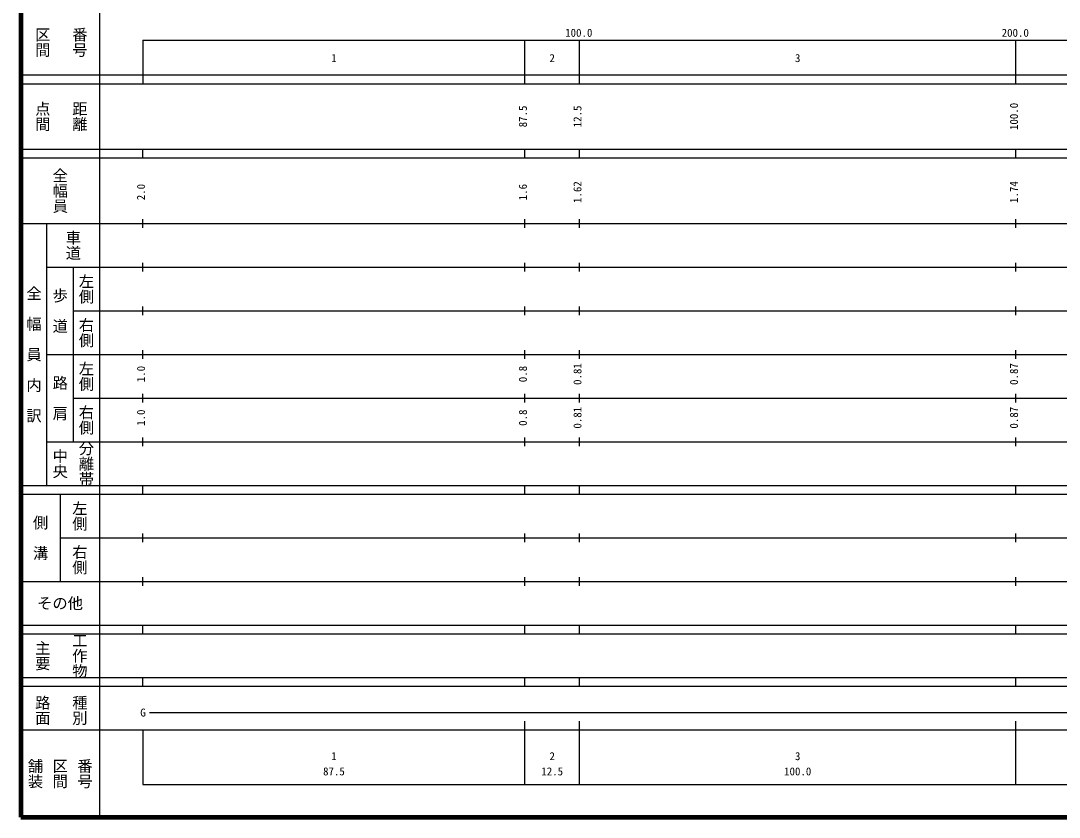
# Model space of a CAD drawing. Units: millimetres on the paper, enlarged 1000 times. Extents: x 40000 to 680000, y 20000 to 380000.
# Drawn here: x 40000 to 277915, y 20000 to 202409 of the extents above; entities that cross this region are included whole.
import ezdxf
from ezdxf.enums import TextEntityAlignment as Align

# ---------------------------------------------------------------- set-up
doc = ezdxf.new("R2010")
doc.units = ezdxf.units.MM
doc.header["$LTSCALE"] = 1000
doc.layers.add('M-TTL', color=2, linetype='Continuous', lineweight=140)
doc.layers.add('M-TTL-BAND', color=7, linetype='Continuous', lineweight=25)
doc.styles.add('@ＭＳ ゴシック', font='')
doc.styles.add('ＭＳ ゴシック', font='')
doc.styles.get('@ＭＳ ゴシック').set_extended_font_data('@MS Gothic')
doc.styles.get('ＭＳ ゴシック').set_extended_font_data('MS Gothic')

msp = doc.modelspace()

# ---------------------------------------------------------------- linework, layer by layer
at = {"layer": 'M-TTL'}
for p, q in [((40000, 380000), (40000, 20000)), ((40000, 20000), (680000, 20000))]:
    msp.add_line(p, q, dxfattribs=at)
at = {"layer": 'M-TTL-BAND'}
for p, q in [((58000, 370000), (58000, 20000)), ((68000, 198000), (579000, 198000)), ((68000, 198000), (68000, 188000)), ((155500, 188000), (155500, 198000)), ((168000, 188000), (168000, 198000)), ((268000, 188000), (268000, 198000)), ((40000, 190000), (579000, 190000)), ((40000, 188000), (579000, 188000)), ((40000, 173000), (579000, 173000)), ((68000, 171000), (68000, 173000)), ((155500, 171000), (155500, 173000)), ((168000, 171000), (168000, 173000)), ((268000, 171000), (268000, 173000)), ((40000, 171000), (579000, 171000)), ((40000, 156000), (579000, 156000)), ((46000, 96000), (46000, 156000)), ((68000, 155000), (68000, 157000)), ((155500, 155000), (155500, 157000)), ((168000, 155000), (168000, 157000)), ((268000, 155000), (268000, 157000)), ((46000, 146000), (579000, 146000)), ((52000, 146000), (52000, 106000)), ((68000, 145000), (68000, 147000)), ((155500, 145000), (155500, 147000)), ((168000, 145000), (168000, 147000)), ((268000, 145000), (268000, 147000)), ((52000, 136000), (579000, 136000)), ((68000, 135000), (68000, 137000)), ((155500, 135000), (155500, 137000)), ((168000, 135000), (168000, 137000)), ((268000, 135000), (268000, 137000)), ((68000, 125000), (68000, 127000)), ((155500, 125000), (155500, 127000)), ((168000, 125000), (168000, 127000)), ((268000, 125000), (268000, 127000)), ((46000, 126000), (579000, 126000)), ((68000, 115000), (68000, 117000)), ((155500, 115000), (155500, 117000)), ((168000, 115000), (168000, 117000)), ((268000, 115000), (268000, 117000)), ((52000, 116000), (579000, 116000)), ((46000, 106000), (579000, 106000)), ((68000, 105000), (68000, 107000)), ((155500, 105000), (155500, 107000)), ((168000, 105000), (168000, 107000)), ((268000, 105000), (268000, 107000)), ((40000, 96000), (579000, 96000)), ((68000, 94000), (68000, 96000)), ((155500, 94000), (155500, 96000)), ((168000, 94000), (168000, 96000)), ((268000, 94000), (268000, 96000)), ((40000, 94000), (579000, 94000)), ((49000, 94000), (49000, 74000)), ((49000, 84000), (579000, 84000)), ((68000, 83000), (68000, 85000)), ((155500, 83000), (155500, 85000)), ((168000, 83000), (168000, 85000)), ((268000, 83000), (268000, 85000)), ((40000, 74000), (579000, 74000)), ((68000, 73000), (68000, 75000)), ((155500, 73000), (155500, 75000)), ((168000, 73000), (168000, 75000)), ((268000, 73000), (268000, 75000)), ((40000, 64000), (579000, 64000)), ((40000, 62000), (579000, 62000)), ((68000, 62000), (68000, 64000)), ((155500, 62000), (155500, 64000)), ((168000, 62000), (168000, 64000)), ((268000, 62000), (268000, 64000)), ((40000, 52000), (579000, 52000)), ((40000, 50000), (579000, 50000)), ((68000, 50000), (68000, 52000)), ((155500, 50000), (155500, 52000)), ((168000, 50000), (168000, 52000)), ((268000, 50000), (268000, 52000)), ((69500, 44000), (307000, 44000)), ((155500, 27500), (155500, 42000)), ((168000, 27500), (168000, 42000)), ((268000, 27500), (268000, 42000)), ((40000, 40000), (579000, 40000)), ((68000, 40000), (68000, 27500)), ((68000, 27500), (579000, 27500))]:
    msp.add_line(p, q, dxfattribs=at)

# ---------------------------------------------------------------- texts
at = {"layer": 'M-TTL-BAND', "style": '@ＭＳ ゴシック'}
for s, p in [('区間', (45000, 197500)), ('番号', (53500, 197500)), ('点間', (45000, 180500)), ('距離', (53500, 180500)), ('全幅員', (49000, 163500)), ('車道', (52000, 151000)), ('左側', (55000, 141000)), ('全\u3000幅\u3000員\u3000内\u3000訳', (43000, 126000)), ('歩\u3000道', (49000, 136000)), ('右側', (55000, 131000)), ('左側', (55000, 121000)), ('路\u3000肩', (49000, 116000)), ('右側', (55000, 111000)), ('分離帯', (55000, 101000)), ('中央', (49000, 101000)), ('左側', (53500, 89000)), ('側\u3000溝', (44500, 84000)), ('右側', (53500, 79000)), ('主要', (45000, 57000)), ('工作物', (53500, 57000)), ('路面', (45000, 44500)), ('種別', (53500, 44500)), ('舗装', (43333, 30000)), ('番号', (54667, 30000)), ('区間', (49000, 30000))]:
    msp.add_text(s, height=2566, rotation=270, dxfattribs=at).set_placement(p, align=Align.MIDDLE_CENTER)
at = {"layer": 'M-TTL-BAND', "style": 'ＭＳ ゴシック'}
for s, p in [('100.0', (167844, 198195)), ('200.0', (267844, 198195)), ('1', (111750, 192405)), ('2', (161750, 192405)), ('3', (218000, 192405)), ('G', (68000, 42500)), ('1', (111750, 32523)), ('2', (161750, 32523)), ('3', (218000, 32523)), ('87.5', (111750, 29033)), ('12.5', (161750, 29033)), ('100.0', (218000, 29033))]:
    msp.add_text(s, height=1833, dxfattribs=at).set_placement(p, align=Align.BOTTOM_CENTER)
for s, p in [('100.0', (269000, 180500)), ('87.5', (156500, 180500)), ('12.5', (169000, 180500)), ('2.0', (69000, 163174)), ('1.6', (156500, 163174)), ('1.62', (169000, 163174)), ('1.74', (269000, 163174)), ('0.81', (169000, 121500)), ('0.87', (269000, 121500)), ('1.0', (69000, 121500)), ('0.8', (156500, 121500)), ('1.0', (69000, 111500)), ('0.8', (156500, 111500)), ('0.81', (169000, 111500)), ('0.87', (269000, 111500))]:
    msp.add_text(s, height=1833, rotation=90, dxfattribs=at).set_placement(p, align=Align.BOTTOM_CENTER)
msp.add_text('その他', height=2566, dxfattribs=at).set_placement((49000, 69000), align=Align.MIDDLE_CENTER)

doc.saveas('drawing.dxf')
